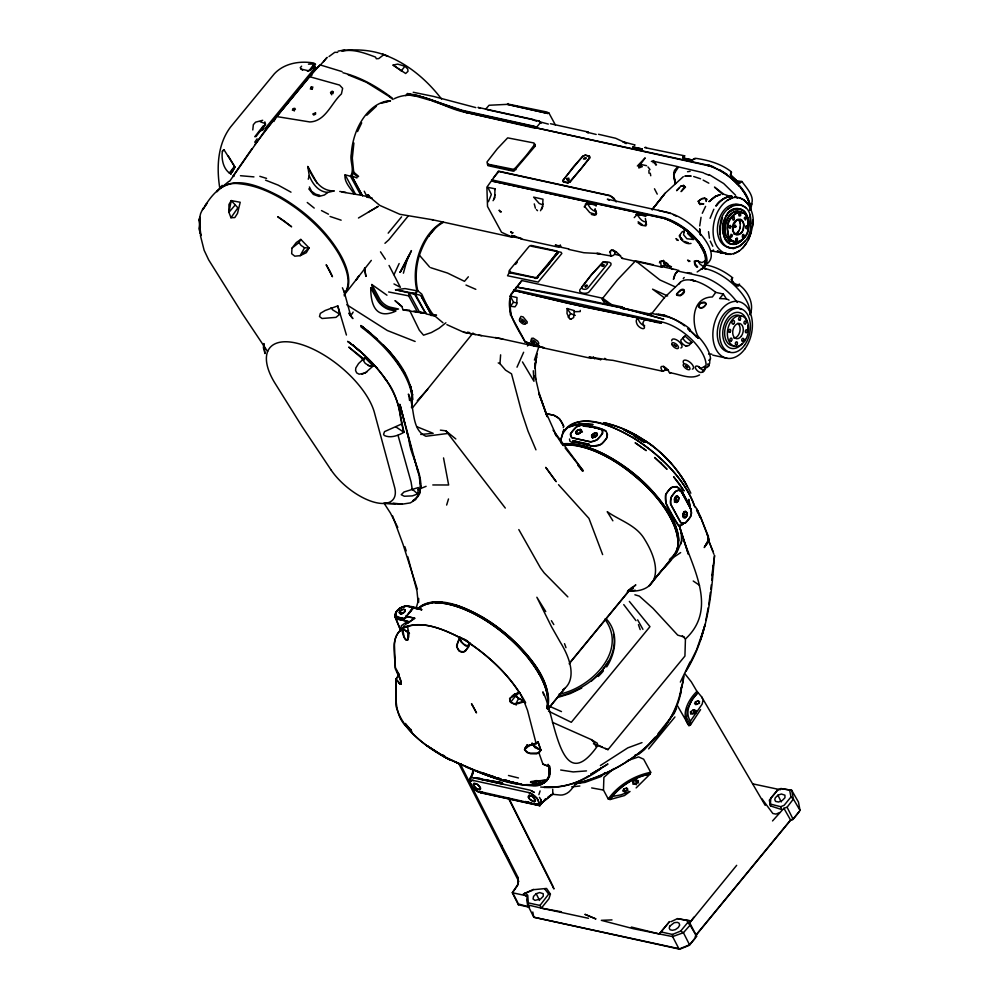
<?xml version="1.0" encoding="UTF-8"?>
<svg xmlns="http://www.w3.org/2000/svg" width="999" height="999" viewBox="0 0 999 999"><rect width="100%" height="100%" fill="white"/><g stroke="black" fill="none" stroke-linecap="round" stroke-linejoin="round"><path stroke-width="1.5" d="M708.079 538.049L708.079 541.221C699.113 555.207 708.416 542.082 708.915 539.01L700.474 516.733L695.616 506.955M765.222 805.356L701.598 696.803L698.026 692.569C691.008 699.625 684.028 711.55 690.409 721.141L690.384 725.062L688.973 725.649C680.169 714.572 688.286 699.787 696.927 691.37L691.32 681.867L685.114 674.05M494.742 196.041L495.005 188.799L487.849 187.337L491.358 194.468L488.374 201.711M706.193 199.525L706.181 201.448L706.73 199.251L704.657 198.302L701.922 198.714L698.239 201.261L699.849 204.445L703.771 203.883L699.525 203.421L698.239 201.261L702.06 198.551L704.857 198.326L706.73 199.251L704.657 198.302M199.763 224.001L199.825 217.357L199.051 220.542L200.974 235.614L198.951 228.634L199.763 224.001L200.275 233.828M418.643 602.36L418.681 598.413M549.45 771.378L549.388 776.598L546.266 781.455M420.517 484.365L419.543 477.597M704.894 265.647C709.877 243.556 682.542 225.687 664.934 218.581L491.995 181.069L664.822 218.394C681.593 224.113 715.784 247.702 702.934 268.119L705.868 268.806A36.301 16.533 39.4 0 1 735.788 286.688A36.301 16.533 39.4 0 1 749.75 312.4M574.275 311.7L574.288 310.602L567.17 308.541L567.007 313.486L569.467 318.544L571.041 319.081L573.663 317.595L574.275 311.7L580.219 311.551L580.282 310.402M400.949 629.894L400.936 630.956L394.98 616.321M516.408 704.969L510.539 702.359L515.384 696.203L515.447 693.818M679.332 525.874L688.286 553.995L679.332 525.874C688.336 561.987 720.679 606.343 685.439 638.985L684.927 656.068L607.979 749.637L593.456 743.768M747.864 225.162L747.739 220.255M589.56 158.304L589.173 156.044L585.302 155.17L582.767 156.119L563.061 180.095L563.548 182.043L567.807 182.942L570.404 181.681L589.56 158.304L589.722 156.393L585.302 155.17L582.954 156.231L573.651 166.471L563.361 180.145L563.548 182.043L563.361 180.145M616.183 201.948L613.91 198.202L610.052 195.567L498.414 171.129L486.888 187.163L487.524 206.506L501.51 232.255L512.524 237.275L515.334 236.413M627.297 760.689L638.586 756.93L643.643 759.19L650.699 772.289L650.162 773.975C634.228 777.197 619.455 786.151 610.064 799.525L611.95 796.553L620.841 794.867L630.019 791.483L624.475 795.554L610.064 799.525L608.241 798.988L603.471 790.059L603.896 777.347L613.91 768.518M576.648 430.669L577.385 434.115L580.357 431.98L580.456 429.42L576.648 430.669L575.661 433.191L577.322 434.016L579.645 433.404L581.543 431.368L580.456 429.42L581.755 431.193M686.987 515.646L687.1 513.236L685.876 511.488L684.265 511.525L684.577 514.235L683.141 516.733L685.601 517.507L686.987 515.646L684.577 514.235M413.099 500.811C432.08 485.939 410.002 458.204 409.128 440.322M731.493 279.683A4.67 2.123 39.4 0 0 734.602 283.416A4.67 2.123 39.4 0 0 738.511 284.49C746.965 289.71 755.194 303.921 749.887 314.735M694.904 262.849L694.967 261.513L697.677 260.901M291.97 248.164L291.671 253.721L294.78 256.181L300.15 255.669L306.306 252.685L309.103 247.964L300.824 239.41L296.291 242.545L291.97 248.164L299.001 242.557L300.824 239.41M752.734 219.78C753.084 234.428 744.779 254.633 727.697 254.358C709.402 248.976 710.564 223.252 718.768 209.778A29.296 19.406 -77.4 0 1 727.147 200.499C743.643 188.674 757.08 212.837 752.272 227.372M741.433 212.075C729.32 207.38 722.851 224.55 725.711 234.216M770.416 804.095L770.778 798.226L777.846 789.772L769.33 800.174L770.454 805.918L781.643 809.527L780.681 806.705L770.416 804.095L770.454 805.918M418.181 489.772L418.331 487.549L403.996 491.995L401.236 494.73L404.308 496.241L412.362 495.891L417.719 493.968L418.181 489.772L419.305 488.786M552.709 789.31L552.822 794.317L560.127 795.054A8.616 4.958 -29.5 0 0 570.616 790.259L577.21 782.242M420.229 490.197C420.229 494.767 416.845 498.701 412.899 500.624M549.038 775.336L548.826 766.92M535.951 449.837L528.046 431.193L521.628 412.038L511.525 373.838L505.556 370.142L499.975 363.686L500.624 354.845M534.428 144.818L533.953 142.969L507.667 137.862L497.34 148.751L487 162L487.5 164.098L513.236 169.281L515.034 168.394L526.61 155.045L534.428 144.818L535.202 146.116L514.31 170.642L512.849 171.079L487.962 165.659L487.687 163.474M529.52 907.242L518.381 904.769L518.444 903.97L529.27 907.005M362.15 326.461C385.964 346.004 416.97 373.551 411.476 407.592M680.269 236.201L680.369 235.115M750.711 223.714C751.785 251.124 715.996 259.378 720.267 226.111C719.817 202.572 752.871 194.768 750.711 223.714L749.75 214.935M699.725 225.924L701.036 217.307M597.24 433.454L597.052 435.464L594.83 437.25L592.245 437.337L591.645 435.302L594.617 433.054L597.24 433.454L597.302 435.152L593.668 436.251L591.645 435.302L592.582 438.249L594.617 433.054L597.302 435.152M263.836 343.556L263.411 347.802L265.01 353.584L264.048 344.081M711.812 580.232L712.424 574.213M712.737 571.203L713.348 565.172L712.687 569.655M740.072 228.521L740.247 222.452L737.924 219.243M230.919 174.001L234.503 167.07L234.078 165.672L223.976 149.738L222.402 151.199C221.179 159.216 223.389 169.768 230.919 174.001L231.93 170.767L234.89 166.983L228.159 155.757M252.784 129.957L253.346 124.663L255.594 122.165L262.687 120.292M535.914 128.034L540.097 123.039M733.865 241.87L736.013 241.558C721.39 243.007 722.289 219.98 731.855 213.386M750.099 209.615L749.625 202.585M714.66 555.756L711.812 575.636M708.803 604.57L710.376 592.37M710.764 589.323L711.35 584.752M425.949 312.749L417.594 312.3L408.653 295.841L409.041 292.869L395.504 289.772L405.045 288.586L416.933 290.796A49.763 33.092 -77.7 0 1 442.757 222.015M419.967 312.4L425.487 313.149L414.622 294.33L416.933 290.796M511.288 293.931C504.545 310.951 517.22 327.472 524.975 341.758L535.202 346.228L544.293 347.789L535.814 345.242M637.362 166.009L645.167 157.892L638.711 166.746L641.583 165.734M525.661 702.821C511.675 676.785 489.298 656.48 465.134 639.959C446.303 631.231 423.214 618.219 402.597 628.558L404.258 637.674L406.343 640.097L407.967 639.685L408.479 630.456M681.48 686.663C673.488 737.612 622.827 771.328 576.161 783.628M673.638 174.813L674.238 170.991L677.584 166.583L653.858 161.363L653.221 162.787L653.596 160.552L651.373 161.476M353.896 142.994L352.31 158.154L353.708 172.165L351.66 175.861L362.4 195.692L351.66 175.861L356.943 177.984M749.787 210.227C750.961 200.824 745.341 192.22 739.347 185.489M596.028 206.169L596.228 204.97L586.85 202.947L585.239 204.258M650.012 314.485L650.187 313.486L651.323 313.336L666.158 316.583A36.738 16.733 39.4 0 1 688.498 327.772A3.109 1.411 39.4 0 1 690.247 330.931M678.271 500.924L678.808 497.939L677.422 496.091L675.761 496.515L674.5 498.776L674.725 501.298L676.41 502.559L678.271 500.924L676.523 500.074L676.098 496.403L678.808 497.939M687.549 233.379L693.606 239.535L686.9 238.736L683.591 234.79L684.365 230.994L682.23 231.768L679.245 235.776C680.918 240.472 685.776 244.705 691.008 243.444M705.918 619.904L708.229 607.629M537.212 353.671L535.102 364.585L535.077 368.156L536.488 356.968L535.102 364.585L535.714 379.395M680.169 695.479L683.241 679.857M546.828 708.229C549.974 696.39 544.792 684.315 539.223 674.063M704.595 367.257C705.544 364.485 700.786 370.554 699.288 366.933A4.67 2.123 39.4 0 0 695.292 367.132A4.67 2.123 39.4 0 0 698.988 371.915C702.309 374.375 705.531 369.131 704.844 366.109M750.374 312.45L750.611 311.301M681.768 687.112L684.103 676.086M494.842 189.548L495.005 188.799M311.95 75.162L309.228 76.586L339.573 85.077L342.645 88.349L341.421 93.931C331.318 103.059 325.562 121.366 309.815 121.953L276.386 116.521L273.876 121.528M199.051 220.542L200.612 213.536L203.072 208.229M702.984 700.486L702.172 704.108L690.409 721.141M724.812 228.846L725.174 227.285M750.724 209.703L751.847 203.833L751.098 204.945C755.444 196.728 746.365 187.849 741.945 181.518L736.026 180.694M344.255 295.866L344.817 293.494L342.407 287.762M263.424 125.662L254.82 136.726L256.069 136.488L260.14 131.131L262.887 129.783L263.649 126.623L265.497 124.163L264.822 121.853M531.281 339.722L531.618 338.349L533.254 338.162L537.674 341.121L538.761 343.132L538.424 344.493L536.013 344.106M659.477 262.912L659.852 261.413L662.062 260.901L668.156 264.423M519.792 318.556L520.979 316.421L523.114 316.895L527.272 321.978L526.948 323.339L525.312 323.539M361.501 195.03L360.801 195.192L350.512 176.236C354.907 169.63 349.513 161.214 351.323 153.696C351.848 145.717 353.721 137.862 356.668 130.432C362.375 116.783 373.127 102.835 388.711 100.774M540.534 210.714L542.657 206.044L542.969 199.226L533.628 197.128L539.223 203.459L542.207 204.645L543.231 204.196M610.751 250.799L610.439 252.01C609.153 259.39 618.481 254.208 613.336 250.212M722.514 217.682L720.267 226.111L720.279 234.34M403.396 273.189L406.605 261.401L411.438 250.612L400.124 272.34L406.605 261.401M683.99 156.094L683.154 158.117L682.904 156.718L683.453 158.029L692.245 159.99L696.253 158.404C708.766 160.302 721.278 163.836 731.343 171.816L731.518 172.715M566.908 178.883L567.307 180.045L568.456 179.67L568.881 178.234L566.908 178.883L568.081 180.694M534.428 360.09L539.21 345.691M674.987 170.342L674.025 175.749L675.636 183.591M308.266 179.208L309.253 175.649L307.792 166.521C312.887 177.997 319.668 191.396 334.303 190.909L327.872 192.407L324.4 195.005L318.981 196.441L313.361 194.405L308.791 188.861M416.271 607.854L418.194 600.998M595.916 213.786L595.054 208.816L596.603 213.524M730.381 174.813L739.647 183.504L730.381 174.813L731.343 171.816M703.796 628.97L696.478 650.099L686.588 669.854M710.089 218.319L713.823 209.266M541.895 209.091L542.769 206.181M560.539 440.434L563.673 430.057M446.653 505.044L448.501 498.963M561.788 443.556L560.839 439.96L564.023 429.558M609.59 252.035L611.226 250.075L613.836 250.512L618.344 253.734L622.14 258.379L661.338 267.008L664.797 265.185L671.478 266.683M534.165 889.634L546.54 888.436L550.412 894.093L548.926 898.775L541.321 908.128L527.609 904.857L526.698 899.849L527.197 897.077L523.476 893.93L533.641 889.335M493.843 198.888L495.154 194.78M538.886 794.642L540.097 790.921M419.33 494.33L420.716 485.739L420.604 488.536L426.111 486.326M725.361 219.168L723.338 227.535L724.362 236.613A18.044 12 -77.7 0 0 728.746 242.794C733.84 246.403 740.434 242.769 743.418 238.124M681.942 540.621L676.935 552.235M646.178 223.676L644.929 225.225M645.354 218.406L646.49 224.6L645.766 225.924L641.258 225.212L638.186 223.089M733.853 234.053C737.687 234.266 739.635 230.132 740.309 226.96M525.362 892.769L527.772 895.329L528.309 902.896L527.609 904.857L533.803 917.232L679.07 949.05L689.547 944.792L696.615 936.238L689.722 922.839L689.422 920.653L677.497 918.63L671.003 921.69M523.638 352.26L516.995 367.195M748.463 239.585L751.335 231.818M407.967 639.685L408.703 634.452M547.002 708.628C553.159 679.782 528.221 655.032 509.228 636.613M696.228 935.002L790.371 820.529L792.806 819.517L800.049 810.439L798.438 802.022L791.707 790.309L780.868 788.573L777.447 789.972M459.59 637.587L457.33 643.606L457.255 647.889L459.902 651.398L463.786 651.785C473.264 644.505 470.154 640.721 459.59 637.587A82.118 37.388 39.4 0 0 407.654 626.223L408.616 637.237L407.417 639.897L406.306 639.884C401.91 636.138 399.825 625.511 407.654 626.223M459.94 637.312L456.568 645.978L458.741 650.774L462.075 652.26L465.447 651.198L469.992 643.344L459.94 637.312L460.614 641.458L465.646 645.916L468.069 645.816L469.992 643.344M350.512 176.236L345.117 174.837C343.781 181.905 350.974 188.674 354.208 194.068L360.801 195.192M415.297 294.081L419.38 294.98A1.861 0.849 39.4 0 1 421.466 296.591L430.794 313.786A1.861 0.849 39.4 0 1 430.144 314.81L426.061 313.911L415.297 294.081L417.819 290.884A49.763 33.092 -77.7 0 1 419.418 255.207C422.777 245.679 427.21 236.239 434.503 229.058A49.763 33.092 -77.7 0 1 443.431 222.34M702.285 213.274L705.594 206.381M547.852 778.346L545.766 781.106L539.46 784.265L544.243 782.642L547.027 780.244L548.538 776.573M674.4 173.214L678.596 166.933L703.246 172.69M529.845 745.054L524.537 749.675L527.21 744.854L524.537 749.675L526.835 752.434L530.594 753.758L536.825 753.858L540.821 750.087L538.049 741.945L532.804 744.467L528.409 745.316M726.51 221.191L728.271 217.545M357.517 131.568L361.7 122.865M404.545 618.706L413.811 607.604L405.706 605.981L399.712 608.091L395.479 613.149L396.928 616.932L404.545 618.706L412.712 607.717L413.798 607.604L407.679 606.268A8.092 4.783 -28.5 0 0 397.215 610.539A8.092 4.783 -28.5 0 0 398.539 617.394L404.545 618.706L406.543 617.32M697.165 271.978L704.058 267.145L705.207 260.826L701.96 262.637L696.678 260.639L694.28 261.139L694.817 264.922L696.815 267.257M502.172 845.529L501.585 846.827L509.065 860.501M492.445 181.356L492.744 180.719M676.573 708.303L674.088 713.611L657.879 733.915M606.693 666.882C615.859 652.784 618.843 632.642 606.668 619.355M680.344 682.092L690.109 661.962M746.016 226.261L745.691 228.022L746.703 228.771L747.702 227.385L747.177 225.799A1.598 1.061 -77.7 0 0 746.016 226.261M750.087 314.485L750.986 311.738L749.575 310.402M399.962 631.256L404.27 625.711M516.958 302.972L513.561 302.235L510.202 296.054L521.815 280.544L602.722 298.251L612.712 305.544M685.826 671.54C707.492 636.8 711.75 595.242 714.435 555.319M634.228 217.62L637.137 214.498L646.178 215.921L635.864 214.323L637.137 214.498C639.273 217.607 641.895 222.165 646.291 221.928M394.018 274.675L399.15 263.536M469.705 779.183L473.051 772.602L471.865 776.211L473.002 769.592L473.026 772.477L472.664 770.129M705.194 264.847C715.346 266.508 724.625 271.428 732.617 277.772C727.934 280.12 739.135 290.372 739.497 284.053M400.149 610.776L399.238 612.562L400.437 613.773L402.222 613.598L405.057 611.301L404.957 609.777L403.209 609.29L400.149 610.776L401.573 613.536M400.124 272.34L409.028 255.182M518.506 698.726L516.046 703.446L523.851 701.173L515.384 696.203M234.902 167.407L231.094 172.315L232.705 171.141L234.89 166.983M202.909 209.59C210.339 196.254 222.128 181.044 239.373 183.754C260.364 185.777 279.42 196.328 296.303 208.379C313.299 221.091 328.696 236.438 339.373 254.907C345.504 266.371 352.51 282.043 344.418 294.143M695.504 701.785L694.567 703.546L695.866 704.657L698.563 703.558L699.562 701.61L697.964 700.811L695.504 701.785L697.115 704.295M469.905 778.908L473.264 772.789M584.215 206.943L587.212 203.571L596.228 204.97M304.583 247.777L300.15 255.669L309.103 247.964L304.583 247.777L301.024 245.379L299.001 242.557M353.147 312.05L352.01 314.061L349.238 313.936M534.178 127.373L534.565 126.698L535.826 127.51L535.352 128.247L465.472 112.313L431.543 100.712M410.102 612.2L412.712 607.717L421.803 609.702C415.097 607.155 406.431 603.908 399.787 608.553M293.306 108.604L292.37 110.19L294.106 110.377L295.379 109.216L294.767 108.329L293.306 108.604L294.28 110.976M493.069 200.687L494.98 197.465M623.95 788.81L622.714 790.883L624.512 791.92L627.335 790.284L627.597 788.748L626.535 788.074L623.95 788.81L625.998 792.844M557.492 253.721L557.966 252.522L557.13 251.86A2.198 1.299 -28.5 0 1 557.492 253.721L536.825 278.234L510.377 272.927L509.54 272.265L510.027 271.054A2.198 1.299 -28.5 0 0 510.377 272.927M516.883 693.456L519.755 692.732L510.302 697.989L510.077 701.248L513.336 703.608L517.807 703.683L524.2 701.773L519.742 692.769L517.02 693.156M229.695 181.206L264.098 131.868L311.7 73.589L320.367 64.935M265.497 124.163L262.774 128.184M469.967 643.306L468.756 645.229C464.285 647.077 460.389 641.208 459.927 637.312M203.696 208.366L206.843 203.459L204.945 205.757M539.01 753.059L540.859 750.199L538.049 741.932L536.176 743.706L526.323 746.553L524.9 748.176L524.887 750.087L528.821 753.184L539.01 753.059L542.919 764.11L549.038 766.782C552.559 777.934 542.732 787.712 531.655 785.738C508.803 784.203 486.963 775.611 465.971 767.007M461.276 763.748L460.639 764.735L461.288 766.358M547.027 780.244L549.388 776.598L549.862 768.706L548.988 766.508L549.038 774.887M726.385 216.196C730.182 205.981 745.978 205.831 747.277 217.77M652.797 581.655C660.751 568.369 679.407 558.453 677.971 540.934C677.097 530.107 672.19 520.104 666.533 511.001A79.495 36.214 39.4 0 0 647.527 487.512C624.712 465.646 596.053 444.93 563.274 444.58M217.108 191.708L222.165 185.352M742.182 239.785L744.255 236.738M568.169 317.195L570.591 313.624L567.17 308.541M716.008 205.881C719.555 200.649 725.374 196.229 731.942 196.303C725.286 196.603 719.829 200.712 716.008 205.881C719.829 200.861 725.349 196.391 731.942 196.303M450.312 760.164C434.165 751.86 418.856 741.42 407.105 727.409C393.731 714.809 395.954 695.791 395.991 679.195L399.313 674.35L395.991 679.058L396.079 706.243C403.359 732.567 429.208 748.738 452.072 760.564M412.35 407.992L473.014 333.004M608.416 661.538L601.173 671.977L591.408 681.131M548.326 124.088L541.408 122.253L541.458 123.052M700.586 709.615L690.384 725.062L686.625 717.769L687.324 709.327L691.895 699.799L698.026 692.569L696.927 691.37M251.885 148.789L232.705 176.586L234.153 176.136M230.956 217.72L237.899 207.829L231.268 200.587L228.958 204.483L228.921 212.3L230.956 217.72L234.827 217.57L237.5 213.399L240.21 202.273L231.268 200.587L228.921 212.3L234.952 205.307M254.733 142.208L257.093 138.861M683.628 185.402L684.377 186.988L681.093 191.621L685.426 187.138L683.628 185.402L680.794 186.201L676.61 190.672L679.42 187.974M518.381 904.769L512.35 892.744L517.669 885.314L518.206 877.846L460.639 764.735L459.265 764.56L518.831 881.568M260.14 131.131L263.649 126.623M371.316 260.389L344.468 294.63L348.102 287.063A82.118 37.388 39.4 0 0 341.695 257.03C327.722 231.431 305.207 211.214 280.195 196.653C261.913 187.263 233.928 173.551 216.683 191.471M358.404 276.711L355.819 280.269L359.265 275.724M693.855 917.182L689.722 922.839L736.675 865.334M729.058 300.125A28.934 19.243 -77.7 0 0 726.41 298.963L723.351 294.043L715.734 292.382L712.374 296.965C691.433 297.352 691.121 323.376 698.488 337.4M254.857 144.643L272.465 121.691L317.307 67.607M631.343 927.047L659.24 933.94L669.542 921.615L659.24 933.94L633.453 928.733L601.336 920.341L612 919.904M364.947 357.63L363.686 361.076L365.272 363.386L369.493 365.959L373.127 366.034L364.947 357.63L358.579 363.524L355.819 367.932L355.582 370.529L356.718 372.927L359.141 374.188L365.159 373.039L373.127 366.034M678.021 271.104L678.658 270.254L675.624 273.301L673.426 279.358L674.75 274.5L678.021 271.104L699.775 275.874A36.588 16.658 39.4 0 1 737.287 302.46M419.418 255.207L429.67 267.095M588.461 918.293L541.321 908.128L539.984 905.444L548.701 894.068L550.412 894.093M737.487 232.592L739.023 230.607M772.527 820.941L783.915 808.278L787.1 807.217L793.393 799.05L791.707 790.309L780.868 788.573M700.686 269.443C712.886 264.735 704.57 248.589 698.651 241.908C689.522 230.594 677.26 221.353 663.124 217.407L491.558 179.82M308.654 71.204L314.285 63.961L315.459 64.236L310.339 70.442M514.597 289.722L512.712 292.133L514.597 289.722L514.048 290.434L568.106 303.296L661.55 322.727C656.118 324.588 631.056 311.114 637.2 324.513A4.67 2.123 39.4 0 0 642.394 328.571A4.67 2.123 39.4 0 0 644.005 326.011L642.844 323.002L644.43 319.805L661.55 322.727L585.501 307.192L514.048 290.434L514.622 289.772L662.125 322.065A36.326 16.546 39.4 0 1 697.377 345.816A36.326 16.546 39.4 0 1 702.409 372.352M396.041 612.225L397.377 610.514A9.453 5.594 -28.5 0 1 402.535 607.13M229.27 173.064L234.066 166.945M493.518 177.797L498.863 171.478L610.164 195.841L614.485 199.3M527.472 345.979L528.796 344.305M429.183 235.464L428.521 236.288L434.503 229.058M511.388 293.818L521.815 280.544M665.034 193.319L652.197 209.59L665.034 193.319L683.291 176.661M401.261 70.904L404.957 66.234L407.742 69.043L408.004 71.329L405.656 73.501L393.107 65.11L397.702 64.098L404.957 66.234M652.097 209.69L663.998 194.643M674.949 716.945L648.638 748.863M651.41 314.061L663.773 298.451M742.344 248.364L746.403 243.219M564.123 431.431C582.017 409.378 615.047 427.659 634.452 438.536C659.989 455.344 684.278 477.634 694.892 507.017L692.744 501.211A82.118 37.388 39.4 0 0 597.777 422.764L596.678 422.527A82.118 37.388 39.4 0 0 563.648 432.392M736.001 226.648L734.552 227.422L735.351 225.137L736.001 226.648L734.602 226.261M264.71 128.933L315.409 67.208L313.236 66.296L310.115 69.967L307.33 71.066M547.702 709.39L564.697 688.423M509.727 271.716L507.529 275.749L538.186 282.093L561.825 253.496L561.113 252.285L531.206 246.216M623.688 309.34L621.191 307.729L663.848 319.305C615.584 304.745 565.996 295.379 516.333 287.025L621.191 307.729L621.878 306.893L625.636 309.315M569.155 663.823L631.98 587.362L630.282 589.422L635.826 584.89L628.433 590.796M608.241 798.988C618.369 785.102 633.928 775.674 650.699 772.289M275.087 118.282L309.59 76.349M388.174 233.154L401.573 216.858M515.484 264.423L517.307 262.2M513.561 302.235L510.289 306.206L510.614 315.322L509.777 299.413L510.289 306.206L514.972 306.843L516.67 304.458L517.007 297.552L510.202 296.054M570.367 662.012L630.819 588.498M675.361 553.883L649.138 585.751L671.565 558.453A82.118 37.388 39.4 0 0 652.522 492.832A82.118 37.388 39.4 0 0 568.568 444.555L563.511 444.617M707.679 537.312L709.003 541.433L704.77 546.565L708.641 539.635L708.104 535.864L700.574 517.045M542.919 764.11L548.026 765.996L548.126 764.335L548.563 765.434M548.551 765.346L549.562 766.133L549.038 766.782L548.026 765.996M536.313 804.719L539.048 803.084L537.112 798.363L530.082 792.881L471.665 780.107L469.905 782.667L472.065 787.324L478.384 792.032L539.86 805.619L545.541 798.701M597.664 745.716C559.715 799.687 555.282 714.347 542.832 691.857A82.118 37.388 39.4 0 1 543.731 694.979M789.722 790.509L790.971 796.965L784.115 805.306L780.681 806.705M660.751 931.88L672.414 934.452L680.669 931.08L687.687 922.577L687.1 920.504L677.497 918.63M696.328 934.602L790.546 819.979L792.994 819.018L787.1 807.217M792.806 819.517L798.963 812.037M547.964 709.078L563.761 689.934M723.351 294.043L719.617 298.551L725.961 298.863M323.526 61.676L327.073 57.405L320.417 64.997A35.052 1.811 -52.1 0 0 317.407 67.482M685.077 336.076L681.405 339.535A4.67 2.123 39.4 0 0 681.518 342.457A4.67 2.123 39.4 0 0 685.514 345.766L688.736 345.592L691.945 342.37L685.077 336.076L683.691 336.75M427.709 389.31L417.295 400.661M621.878 306.893L604.495 303.084L602.135 298.951L617.245 280.07L635.564 260.826L659.952 279.982L675.049 286.788M468.344 276.798L464.485 281.331L447.49 273.039L430.769 267.72M655.019 737.262L644.517 749.562L638.861 754.158L634.627 755.356M668.506 370.217C665.621 367.495 662.499 374.463 661.363 369.018A4.67 2.123 39.4 0 1 662.974 366.458A4.67 2.123 39.4 0 1 668.169 370.504L669.517 372.752C679.208 373.788 690.072 380.207 699.537 374.937M507.679 104.008L546.74 111.975L548.926 113.024L555.419 125M650.187 313.486L649.45 314.323L650.586 314.173L621.191 307.729M687.687 922.577L690.097 925.174L683.416 932.704L672.602 936.6L659.24 933.94M301.611 66.184L300.224 67.745L302.585 70.305M485.514 109.328L489.073 105.257L507.317 104.358L547.814 113.461L548.926 113.024M535.252 781.006L530.881 781.618L530.581 782.392L533.516 783.328L536.126 780.481M408.054 216.171L388.798 239.835L384.952 243.306M366.845 115.197L376.373 106.231M508.104 103.521L507.317 104.358L547.814 113.461M700.112 303.821L698.638 306.031L700.486 308.229L703.246 307.505L706.031 304.445L705.431 302.872L701.46 303.022M636.138 787.924L650.162 773.975C635.064 776.273 621.665 784.964 611.95 796.553M475.799 107.592L433.441 96.391L413.224 92.27M315.459 64.236L313.236 66.296M745.004 241.046L739.884 246.216L733.416 248.676L727.584 247.228M417.932 608.878C437.25 593.181 464.323 607.429 483.154 617.557M536.213 893.718L533.528 896.403L533.066 899L534.94 900.361L540.509 899.075L543.256 896.265L543.219 893.718L539.647 892.544L536.213 893.718L539.56 900.474M777.921 795.192L775.249 797.876L774.787 799.774L775.599 801.41L778.571 802.01L782.217 800.549L784.964 797.739L784.927 795.179L781.355 794.018L777.921 795.192L781.268 801.947M604.982 772.602L600.986 776.573L584.977 782.417L575.761 783.528M405.681 95.617L408.004 93.706L416.77 95.18L461.775 110.202L534.552 126.324L536.126 127.497M741.608 240.372C715.996 260.015 717.557 198.813 742.382 209.852C751.635 217.832 750.649 235.102 739.997 241.446C733.229 245.18 727.235 237.387 727.497 231.056C723.726 211.051 752.734 203.297 748.451 227.947C748.251 241.808 728.333 248.976 727.921 230.856C725.087 220.329 740.396 203.671 747.427 217.557M665.047 296.978L680.356 282.28M311.126 87.125L310.364 89.048L312.387 88.586L312.837 87L311.126 87.125L312.15 89.348M709.14 201.498L715.296 196.466L720.017 194.693L715.296 196.466L709.14 201.498L715.296 196.466L720.017 194.693M223.976 149.738L222.402 151.199M741.27 240.647C727.359 253.933 717.245 228.696 725.386 218.032C729.382 206.656 746.84 205.519 747.552 219.368M541.221 802.672L537.762 804.694L480.244 791.67L480.781 792.794L539.785 805.706L539.11 804.595A10.265 4.67 39.4 0 0 539.46 797.364M602.684 262.387L590.859 275.574L579.795 289.897C578.171 293.406 587.05 294.43 589.06 291.92L610.951 264.91C612.612 261.626 605.007 261.451 602.784 262.312M537.262 804.145L539.148 804.32L541.283 802.447M552.947 793.843L539.922 804.457L534.577 803.596M228.883 181.356L221.441 187.55M674.325 501.96L676.523 500.074M337.787 305.894L339.772 314.21L335.976 317.37L322.065 318.494L319.505 316.533L320.342 313.374L325.125 310.514L337.787 305.894L346.428 335.027M669.542 559.989L673.251 556.93M683.254 523.663L681.106 525.424L678.596 525.499C673.376 515.971 663.386 506.131 665.709 494.28L670.916 487.687L676.535 486.525L681.38 490.197L689.847 505.731L688.723 499.363L690.571 509.04M541.158 803.383L553.196 793.73M596.191 134.465L587.137 132.23L588.086 132.954M445.891 322.802L438.986 328.296L431.343 332.567L423.539 335.177L419.343 330.244L410.239 311.613M680.669 290.684C670.529 296.353 682.916 297.739 684.465 291.508L683.578 289.96L681.655 290.185M551.123 795.167L553.321 793.431M707.492 263.449C716.246 255.944 707.841 243.257 702.447 236.276C693.406 225.412 681.543 216.396 667.844 212.437L607.355 199.201L609.153 200.112M512.125 696.078L514.985 693.855L509.602 698.626L510.539 702.359M727.722 209.34L732.429 205.694M533.516 783.328L540.709 783.828L545.367 780.219L530.556 782.092L540.834 783.666L545.317 780.231L537.437 780.906M669.467 559.59C693.643 538.586 664.31 504.77 649.088 487.562A79.495 36.201 39.4 0 0 627.946 469.068C608.903 455.419 586.7 442.607 562.537 443.856M690.496 711.862L693.406 709.702L696.153 710.589L694.542 713.448L690.721 714.11L690.496 711.862L692.856 713.686M632.792 782.017L635.701 779.857L638.448 780.743L636.838 783.603L633.016 784.265L632.792 782.017L636.338 784.752L635.701 779.857L638.561 782.904M329.021 56.543L334.802 52.298L337.687 52.36M417.445 609.253C430.694 597.914 449.8 603.671 464.298 609.265M330.569 92.482L332.068 91.371L333.379 91.746L331.718 93.594L330.569 92.482L331.718 94.793M408.004 623.026L414.66 618.206L405.931 616.283M409.49 633.516L402.597 628.558C390.022 637.512 395.067 655.057 395.317 667.931L395.991 668.518M713.511 250.012L711.613 251.286L713.623 250.861L711.55 251.011L726.098 253.496M405.444 624.487L414.76 618.269L405.606 616.258M600.387 765.521L627.797 747.864L641.995 742.619M672.414 558.091L680.656 552.597M547.839 797.177L551.298 794.904M701.86 269.056L704.607 267.257M739.185 182.904L741.945 181.518M415.859 499.4L410.327 502.897L402.56 504.12L393.269 503.234M525.699 746.927L527.509 745.853M358.466 218.007L378.184 206.381L368.306 212.188M627.372 591.495L633.216 588.086L629.295 589.772M683.154 158.117L692.082 160.002L695.179 158.217M586.201 777.272L588.848 775.773M591.483 774.262L607.941 764.01L590.896 774.125M603.384 262L591.52 274.525L581.942 286.863C580.332 289.623 586.575 290.11 587.787 288.149L607.492 263.873L607.28 262.949L603.521 262.125M664.797 265.185L661.338 267.008L660.589 261.788L662.699 261.189L666.683 262.974L671.94 269.293L672.802 269.218M733.666 253.871L739.51 250.849M401.76 423.951L384.54 431.618L383.554 434.34L384.328 435.502C390.646 438.486 398.251 435.527 403.933 432.305C399.975 414.722 398.389 396.066 386.925 381.168C376.136 365.871 362.887 352.26 347.64 341.383M590.684 774.375L601.361 768.206C585.077 780.831 564.797 788.748 543.993 787.387L551.51 786.787M731.992 278.022L732.617 277.909M691.945 342.37L689.173 343.356A4.67 2.123 39.4 0 1 684.889 340.996A4.67 2.123 39.4 0 1 683.154 337.387M584.877 778.021C571.615 785.826 555.869 788.011 540.709 787.062M727.135 200.462L732.255 197.952M581.73 688.061L570.292 693.581L557.742 697.464M361.9 374.2L366.833 372.003M513.386 695.516L519.755 692.732M596.153 214.648L594.58 215.309L591.321 214.41M779.782 812.524L776.011 814.098L772.839 813.498L761.862 798.713M523.476 893.93L532.829 890.171M381.318 103.297L390.534 100.824L384.253 102.123M644.655 147.565L684.952 155.906M638.798 167.969L640.459 167.357M684.178 231.993L684.365 230.994M539.385 784.427C548.189 783.316 551.336 773.838 549.562 766.133M685.876 511.488L683.878 512.2L682.767 514.722L683.591 517.582L685.601 517.507M735.651 211.376L733.104 212.5L737.225 211.151L741.483 212.362M638.873 165.609L641.745 164.648L646.553 165.684M394.056 98.789C418.381 86.876 442.132 108.416 465.946 112.35M311.438 68.506L315.409 67.208M494.905 777.871L482.317 773.588L454.745 761.5M641.283 166.995L642.32 166.671M702.359 203.659L699.849 204.445L699.525 203.421M670.679 372.602L669.517 372.752M382.592 53.958L387.974 56.356C373.863 50.062 357.48 48.914 342.332 50.612L341.945 51.199C353.271 48.564 364.935 53.197 375.474 57.055L376.361 58.754L378.758 58.579L383.803 54.683C406.993 62.999 426.71 79.608 441.558 99.051M563.586 181.656L567.045 182.43L570.404 181.681M583.191 425.986C590.721 425.174 599.175 427.46 605.981 430.856L607.479 434.69L606.818 437.999L601.947 443.781C592.17 450.499 581.98 441.233 571.653 442.282L569.842 441.096L569.517 438.986M711.788 354.146L708.578 354.071M628.146 590.559L631.106 589.885L628.408 590.309M433.229 315.896L436.538 315.147L430.981 315.497M541.645 784.34C512.35 788.985 483.641 773.651 457.167 762.949M559.015 694.205C590.409 688.323 628.596 650.936 604.807 619.13M536.713 127.323L535.526 127.697L707.167 165.01C725.661 171.054 743.044 184.852 749.55 203.634M529.133 784.977L533.966 784.789M622.14 258.379L622.814 258.254M338.162 51.099L344.73 49.95M687.537 171.728L690.122 171.304M587.137 132.23L588.286 132.043L550.474 123.726M505.294 508.066L447.902 433.454L425.936 436.263C410.514 429.52 415.334 406.705 408.391 394.081A82.13 35.952 40.5 0 1 409.528 400.449M405.132 626.885L408.241 626.46M461.875 652.047L463.786 651.785M684.128 185.789L680.794 186.201M532.392 785.102L536.138 784.652M571.653 786.862L579.845 786.013M586.488 770.903L573.201 771.927L560.689 770.017M583.329 426.111L592.744 427.085M628.296 590.821L635.302 590.284M409.59 310.19L403.084 309.852L401.86 306.518L395.192 300.786L401.86 306.518M514.31 170.642L487.5 164.623M595.079 214.223L589.785 212.612L584.552 206.331M432.792 484.952L448.651 484.99L443.531 457.917M723.651 253.396L717.382 251.074L720.404 252.685L726.548 253.284M562.587 444.78L568.568 444.555M308.466 64.148L314.285 63.961M636.563 435.439L633.666 435.514L644.018 442.157L645.978 441.82C634.04 432.567 619.455 426.323 604.707 422.852M240.472 175.712L253.946 176.885M432.043 313.224L421.466 296.591L430.794 313.786L421.765 294.081L417.819 290.884M406.568 94.655L410.601 94.63M525.849 784.627L533.928 785.014M634.377 144.992L635.064 144.992L622.839 141.696L626.148 143.631M600.212 359.465L600.936 359.665C571.053 353.546 605.719 359.99 612.774 360.314L663.086 371.341M407.205 94.843L415.759 96.091L430.219 100.287M407.629 94.181C428.384 96.116 446.928 107.28 467.082 111.938L534.565 126.698M420.741 434.453L433.166 433.329L417.332 426.898M440.397 430.157L445.791 430.819L455.819 438.948M534.465 343.619L534.278 342.207L532.904 342.17L534.465 343.619L532.38 341.733M735.414 204.533L741.196 204.733L745.903 207.842M395.392 503.746L384.827 503.384L402.11 503.983M628.334 590.946L632.954 591.096M611.775 250.2L616.57 251.973M580.357 431.98L582.405 432.08M730.456 248.027C707.055 244.131 717.981 197.09 740.858 205.145M687.1 920.504L689.422 920.653M528.059 784.877L534.552 784.702L527.197 784.69M308.404 70.742L300.786 69.043M656.156 314.323A36.214 16.483 39.4 0 1 658.266 314.323L659.115 314.385M339.772 191.446L345.916 192.42M658.229 210.327L670.679 213.474M418.032 608.641A82.118 37.388 39.4 0 1 439.098 601.972L456.643 605.369A82.118 37.388 39.4 0 1 524.313 651.673A82.118 37.388 39.4 0 1 547.327 708.104M688.261 242.757L684.427 241.421M658.266 314.323L665.471 315.672A36.214 16.483 39.4 0 1 679.07 322.078M480.219 778.558L474.05 777.934A10.265 4.67 39.4 0 0 471.79 785.514M528.658 784.939L527.709 784.827M314.048 63.074C300.15 60.627 284.34 63.062 274.338 73.814L230.444 127.173C217.42 144.53 216.496 167.82 219.83 188.486M422.003 312.762L424.987 313.274L419.605 312.337L409.041 292.869L414.835 293.519L395.504 289.772M480.107 778.446L474.05 777.934L503.159 784.302M734.552 241.983L729.233 240.472L726.186 235.527M439.098 601.972L456.643 605.369M725.112 253.684L730.756 254.42M555.481 245.155L557.33 245.392M573.076 441.983L589.173 444.218L572.827 440.646L592.894 446.241L600.624 444.468A17.72 13.199 -15.8 0 0 607.217 436.438L607.092 433.416M362.2 358.566L363.711 358.766L348.751 347.103L362.2 358.566L362.475 359.89M687.487 272.64L691.558 273.202M659.977 314.473L665.471 315.672L660.539 314.548M518.906 783.641L521.678 784.04M684.377 186.988L685.426 187.138M478.583 335.152L502.734 338.911M481.293 779.257L502.385 782.741L481.293 779.257L530.369 790.259L534.34 792.432L531.381 790.783M366.596 197.14L372.152 198.039M341.995 192.083L354.208 194.068M519.293 783.691L520.966 783.978M403.084 309.852L417.594 312.3M419.605 312.337L424.912 313.274M481.618 335.676L463.586 332.192L446.89 324.663M591.67 787.924L603.471 790.059M512.949 782.217L510.364 781.717M541.321 908.128L561.413 911.775M467.495 332.155L469.418 332.517M475.474 334.59L463.586 332.192M388.599 291.958L408.653 295.841M665.172 369.58L668.206 370.167M693.718 176.523L700.524 178.784M414.772 311.413L416.496 311.775M412.799 607.842L421.628 609.702L419.842 608.316M327.872 192.407C318.431 191.983 312.45 183.679 309.253 175.649M546.403 413.698L553.946 415.309L559.44 418.706L563.773 426.261M752.796 783.865L780.356 789.747M510.826 781.78L513.474 782.342M413.886 311.114L416.745 311.725M525.774 895.628L512.35 892.744L518.181 883.953L517.807 877.447M568.868 248.963L560.701 247.19L560.252 244.88M487.037 109.653L538.523 120.929L540.297 122.44M598.501 134.278L615.684 138.274L626.435 143.244M465.472 112.313L711.026 166.296L708.478 164.997L713.686 166.821M637.05 261.151L653.396 264.735M660.826 266.358L677.172 269.93M520.879 238.973L559.303 247.352M568.593 249.388L583.866 252.735L599.812 253.596L596.765 253.459L611.55 256.081L610.651 255.806M512.524 237.275L432.067 219.655L433.266 219.88L399.812 214.285L379.782 205.394L367.395 195.105M712.749 355.132L727.047 358.254M663.648 366.233L665.509 369.667L668.231 370.254M534.265 344.842L524.975 341.758L535.202 346.228L495.342 337.512M542.582 347.739L591.146 358.366M545.654 413.486L553.071 415.109A7.468 3.397 39.4 0 1 559.877 419.48A16.946 7.717 39.4 0 1 562.824 424.238A7.468 3.397 39.4 0 1 563.261 427.622M409.578 621.765L398.289 619.293A9.453 5.594 -28.5 0 1 396.74 611.288M525.387 801.548L528.346 802.197M528.309 902.896L539.984 905.444M533.241 119.493L478.034 107.392L480.232 108.404M525.524 801.61L531.568 802.934M464.885 112.163L469.393 113.162M664.685 265.235L663.548 260.477L664.685 265.235L670.529 266.533M515.571 782.841L518.618 783.503M665.509 369.667L668.331 370.292M614.747 254.308L620.629 255.632M397.315 619.03L407.542 621.353L401.411 625.711L400.412 629.894L395.167 617.257L394.955 614.597M514.797 782.617L517.457 783.228M362.787 195.667L366.858 196.391L364.235 191.221M517.507 783.441L503.221 779.782M558.304 245.579L560.764 246.179M514.348 782.567L517.157 783.253M594.03 427.322L605.469 430.944M508.491 775.486L518.456 777.959M320.417 64.997L342.095 71.616M319.605 195.23L315.622 194.206L311.588 191.333L309.403 186.95M409.041 292.869L414.622 294.33M707.105 165.247L711.026 166.296M685.514 345.766L686.887 346.141M497.027 777.759L498.026 778.034M603.471 422.652C638.761 430.894 670.042 454.62 687.275 486.538M496.828 777.697L501.223 778.933M504.158 779.757L508.553 780.981M511.6 235.389L516.958 236.925M342.944 72.74C361.089 77.385 377.597 86.975 392.42 98.227M348.189 74.838L366.383 82.268L389.535 96.728M410.314 94.131L407.367 93.506L406.73 95.342M706.643 165.06C719.342 168.369 730.394 176.498 739.11 186.101M702.909 267.944L705.868 268.806L702.921 267.932M482.33 773.551L491.233 776.61M367.819 365.322L370.267 366.046M496.341 777.734L500.474 778.958M484.577 779.57L488.823 780.843L486.188 779.957M634.889 594.78L639.335 596.116L652.971 608.316L677.709 635.127L684.39 637.112M487.3 774.799L494.705 777.035M503.583 779.707L509.502 781.493L506.818 780.581M259.84 176.323L266.558 178.384M330.07 216.471L341.146 220.18M539.385 121.341L541.008 122.54M595.978 211.226L593.443 210.627L590.696 208.491L586.85 202.947M507.829 780.968L508.903 781.318M481.243 791.77L482.342 792.12M415.134 341.471L387.35 330.519L346.803 304.77M645.454 147.253L646.428 147.577M481.68 772.552L495.454 777.222M480.931 772.552L494.967 777.322M664.385 218.544C680.119 223.252 693.468 234.478 702.172 248.239M569.467 318.544L571.041 319.081M556.718 245.642L555.419 245.08M265.572 180.17L278.159 185.127L290.996 192.17M737.637 197.69L734.764 196.653L737.449 197.989M532.954 119.843L536.688 121.191M260.177 121.703L264.797 123.389M518.169 237.375L521.79 238.724L515.122 237.225L514.035 236.014M637.15 435.914L633.666 435.514L644.043 442.182L645.629 441.77L642.145 438.923M475.799 770.504L485.864 774.262M570.591 313.624L575.262 315.422M482.155 772.776L486.014 774.287M721.003 252.884L717.382 251.074M704.158 173.277L709.278 175.362M729.233 240.472L730.556 241.021L728.521 239.46M524.438 701.398L517.819 698.039L515.484 693.743M703.146 180.107L708.828 183.179M642.444 224.75L638.149 221.753M465.971 285.04L475.824 289.335M451.985 760.301L445.092 757.292L427.122 745.754L445.092 757.292L462.574 765.484L452.51 760.451M552.422 722.314L591.283 739.585L597.464 743.343M729.382 196.116L723.888 194.256L714.497 187.1L722.714 194.468M738.923 197.565L744.118 199.862L748.351 204.296M498.226 362.912L499.975 363.686M548.938 706.031L561.475 711.588M667.632 295.954L652.559 289.161L662.2 296.191A10.402 4.733 39.4 0 1 664.472 298.089M596.715 744.53L602.347 747.09M605.157 748.363L607.979 749.637M548.513 711.151L571.303 722.302L649.962 626.66L629.358 601.423M231.93 170.767L232.705 171.141M535.202 346.228L525.112 341.583L510.751 315.147M321.478 210.564L328.459 214.186M393.968 283.941L400.374 287.275L389.036 265.459M673.338 214.698L676.161 216.171M669.667 220.105L682.717 227.385L695.566 238.786M734.452 179.845L736.538 180.981M409.066 633.054L402.522 628.546M367.22 195.354L369.83 196.803M540.859 750.199L536.201 747.577L531.967 743.206M709.128 174.6L723.663 183.516L735.639 195.28M704.058 267.145L699.862 263.948L697.826 260.689M719.655 169.768L727.222 174.513M680.669 931.08L683.416 932.704L689.547 944.792M703.87 370.691L701.273 369.131A4.67 2.123 39.4 0 1 698.601 366.783M339.772 314.21L332.692 309.89L331.019 307.717M533.653 745.579L540.821 750.087L534.89 747.564L532.205 743.293M442.407 754.645L444.742 756.143M370.729 287.912L377.322 300.062A11.201 5.095 39.4 0 0 389.797 309.777L395.879 311.114C376.398 319.892 370.716 305.819 370.729 287.912L372.59 289.136L378.683 300.362A9.328 4.246 39.4 0 0 389.086 308.454L395.154 309.79L398.526 309.016L390.134 307.168A9.328 4.246 39.4 0 1 379.745 299.076L371.84 284.528L386.963 295.204M643.581 439.847C663.985 452.535 680.619 471.491 690.833 493.231M350.449 343.356L351.286 343.893L348.589 342.045M567.045 182.43L567.807 182.942L569.742 181.718L581.493 168.182L589.585 157.617L589.173 156.044M261.688 128.971L262.887 129.783M693.231 581.018L699.525 585.289M645.604 441.034L652.871 446.004M393.107 65.11L402.21 71.428M347.914 341.571C370.417 358.416 391.72 380.294 399.138 408.166C400.187 416.308 401.573 424.425 403.933 432.305L395.966 426.973M402.222 628.883A82.118 37.388 39.4 0 0 394.405 643.88L395.404 669.055L400.861 680.694A5.894 1.598 67 0 1 400.624 684.153L395.991 679.058M602.135 298.951L610.501 305.057M353.708 172.165L358.604 176.336M353.484 173.476L357.892 176.91M360.876 325.512L377.41 339.148M398.701 682.679L400.624 684.153M699.587 516.62L700.561 517.445L697.976 511.176L696.54 509.977L698.164 513.523M361.039 325.711L371.416 333.791M417.719 493.968L411.625 488.636M604.72 358.304L606.268 359.515M683.603 227.61C692.507 234.128 700.561 242.345 705.119 252.522M307.255 202.497L314.21 208.079M405.144 638.96L406.306 639.884M359.265 350.674L352.322 344.655L362.862 353.796M431.318 313.012L442.944 322.752M362.737 353.696L364.922 355.532M404.845 724.213L409.428 728.096M790.971 796.965L793.393 799.05L800.049 810.439M733.066 179.87L731.768 178.172L735.838 181.818M410.701 729.208L411.6 731.493L405.444 723.438M538.761 120.804L540.584 122.527M445.791 430.819L447.902 433.454M536.388 209.565L537.512 210.664M538.349 781.193L540.834 783.666M375.349 366.483L376.998 368.144A51.336 23.377 39.4 0 1 373.164 364.148L371.191 362.075L372.302 363.224M567.844 596.89L544.168 572.889L540.484 567.944L518.818 529.595M697.652 266.933L695.366 264.148M591.283 739.585L594.068 742.407L595.978 746.59M317.232 183.354L307.792 166.521M731.768 178.172L737.387 184.028M650.024 169.618L647.989 166.933M671.503 463.936L661.575 453.434M383.092 344.705L385.639 347.402A63.499 28.909 39.4 0 1 391.446 353.996L405.045 373.663M682.342 635.689L685.439 638.985M696.266 712.749L693.406 709.702L693.88 713.373M558.541 484.702L588.96 518.419L602.634 554.595M537.924 780.594L540.709 783.828M698.713 514.697L701.148 518.556M349.875 315.035L352.897 318.606L348.851 313.112M534.565 144.206L535.202 146.116L535.077 144.256L535.202 144.967M408.341 728.134L410.851 730.669L410.564 729.482M580.619 468.718L582.492 470.954L577.672 465.084M385.789 379.757L386.925 381.168L383.666 376.885M529.233 659.265C515.971 642.519 499.438 628.408 481.031 617.594A78.309 35.627 39.4 0 0 464.31 609.353M388.399 350.412L397.739 362.063M565.134 448.014L583.329 470.941L553.034 430.144M395.991 679.195L399.737 683.928L401.148 683.978L400.124 678.271L396.815 671.378L398.963 674.612L396.591 669.73M706.805 534.315L708.478 536.438M544.917 889.185L548.701 894.068M653.858 161.363L656.493 164.76M623.738 604.595L636.001 620.654M740.696 187.725C745.029 193.406 749.325 199.663 749.887 206.993M560.676 442.058L563.299 445.616M560.152 438.998L560.839 439.96M555.694 481.093L545.716 467.357L556.206 481.693M567.869 178.259L569.143 180.157M267.595 351.511L242.47 313.848L208.679 259.89L204.121 250.237L200.399 235.502M561.488 443.194L554.795 433.116L556.718 436.426L545.929 412.362L538.711 393.107L547.127 416.683L538.823 392.132L534.964 375.699M380.507 251.848L385.364 259.166M679.982 474.4L685.451 482.692M515.034 168.394L515.909 169.718M383.978 503.071L390.384 512.974L397.777 527.397M612.874 520.804L607.217 511.7C619.954 520.629 636.463 525.149 644.705 539.485A82.118 37.388 39.4 0 1 630.357 591.096M545.741 611.563L536.863 597.252L551.485 626.723L560.264 642.157A82.118 37.388 39.4 0 1 562.637 689.959M551.398 620.679L553.821 624.587M368.394 194.793L369.33 196.341L367.857 195.117M712.774 246.266L710.264 241.109M700.087 245.005L705.619 255.869M522.465 361.938L533.953 381.268L533.304 370.766M696.578 508.641L698.064 511.151M690.097 925.174L696.615 936.238M410.864 730.232L411.6 731.493M697.964 700.811L699.512 703.446M688.973 725.649L676.985 704.882M783.915 808.278L790.546 819.979M731.655 176.835L730.656 174.163M637.649 619.867L642.919 629.333M654.82 163.262L655.831 165.097M700.524 245.18L703.733 251.074M637.624 318.306L639.485 321.74A4.67 2.123 39.4 0 0 644.68 325.786M593.406 356.843L594.43 358.753M539.148 804.32L539.86 805.619M480.144 791.408L480.856 792.707M691.108 509.59L681.443 491.77L678.821 490.109L675.524 491.446L670.928 497.552L670.554 503.921L680.993 523.039L685.414 523.001L690.696 516.595L691.57 512.974L690.896 510.352M345.117 174.837L355.519 194.268M626.535 788.074L627.909 790.709M679.07 949.05L672.602 936.6L672.414 934.452M512.537 892.582L517.794 902.696M654.482 188.774L657.242 194.131M687.474 502.397L681.543 490.921L690.159 506.78L680.819 490.347L678.483 487.837L675.474 486.688L672.302 487.15A17.72 14.111 87.1 0 0 665.709 495.179L665.908 503.134L676.186 522.302L677.609 524.65L679.62 525.536L681.93 524.837A18.332 9.391 -68.3 0 0 684.29 522.714M508.753 798.014L551.748 883.715M508.591 798.513L553.958 888.96L552.435 885.089M701.598 696.803L702.522 698.676M469.53 781.305L470.704 783.915M332.068 91.371L333.029 93.619M524.2 701.773L527.547 710.451L536.176 743.706M707.891 538.873L713.011 551.336M392.582 515.884L403.121 544.63L417.232 588.985M535.389 208.192L534.265 203.883M709.003 541.433L713.848 554.17M638.448 624.637L640.172 629.595M404.832 546.678L406.206 550.911M410.052 384.765L412.575 394.93L410.052 384.765L412 391.658L412.862 399.538M739.809 221.591L740.459 223.614M413.748 456.943L418.019 471.753M540.821 799.662L541.383 801.66M398.027 435.314L411.089 482.03L412.325 489.835M411.551 449.15L407.03 432.43M343.993 290.971L350.861 316.396M420.604 488.536L419.343 476.635L399.875 404.433L408.741 438.836M407.779 556.705L416.97 590.946L418.131 602.422M404.92 424.2L399.875 404.433M709.427 238.187L708.503 231.693M532.792 912L533.803 917.232L680.307 948.988L689.372 945.291L695.529 937.811L695.242 936.2M650.262 173.202L650.749 175.749M674.225 178.197L675.162 183.292L673.888 176.461M371.84 284.528L372.59 289.136M700.436 234.965L699.712 229.058L699.887 232.879M699.712 229.058L700.399 234.615M747.502 218.469L747.976 223.464A19.331 12.837 -77.7 0 1 747.764 226.398M199.825 217.357L200.312 227.485M648.925 170.354L648.975 173.214M747.839 220.667L747.901 225.175M389.485 96.841A84.266 38.237 39.4 0 1 392.932 99.475M483.154 617.657A79.483 36.076 39.4 0 1 509.153 636.675M529.045 659.278A78.347 35.539 39.5 0 1 539.023 674.013M742.319 343.456A18.357 12.2 -77.7 0 1 724.25 341.745A18.357 12.2 -77.7 0 1 730.369 315.247A18.357 12.2 -77.7 0 1 747.252 322.153M747.751 325.449A18.357 12.2 -77.7 0 1 747.764 328.946M745.029 339.235A18.357 12.2 -77.7 0 1 744.218 340.746M734.315 345.754A15.547 10.34 -77.7 0 1 725.224 327.984A15.547 10.34 -77.7 0 1 741.108 316.358M737.737 323.314A7.78 5.17 -77.7 0 1 739.747 331.968A7.78 5.17 -77.7 0 1 733.815 338.037M678.945 284.141A34.191 15.572 39.4 0 1 715.759 292.395M679.994 322.665A36.214 16.483 39.4 0 1 681.83 323.888M682.742 324.525A36.214 16.483 39.4 0 1 684.54 325.849M689.722 330.132A36.214 16.483 39.4 0 1 695.903 336.376M683.279 278.684A34.216 15.584 39.4 0 1 684.215 277.485M729.757 352.073A22.49 14.96 -77.7 0 1 718.381 325.224A22.49 14.96 -77.7 0 1 741.071 309.503M538.161 277.223A2.198 1.299 -28.5 0 1 535.314 278.384M683.803 363.636A6.281 2.86 39.4 0 1 685.389 360.102A6.281 2.86 39.4 0 1 692.182 364.46A6.281 2.86 39.4 0 1 692.369 369.143M706.643 367.682A36.738 16.733 39.4 0 0 708.99 365.509A3.109 1.411 39.4 0 0 708.84 364.098M707.529 364.061A3.109 1.411 39.4 0 1 708.316 366.371L709.652 363.236L709.827 359.34A3.109 1.411 39.4 0 1 709.727 359.89M709.327 360.202A3.109 1.411 39.4 0 1 708.678 360.239M710.014 359.315A3.109 1.411 39.4 0 0 710.514 358.466A36.738 16.733 39.4 0 0 699.125 337.475A3.109 1.411 39.4 0 0 695.791 335.652M671.74 340.859A6.281 2.86 39.4 0 1 678.433 341.059A6.281 2.86 39.4 0 1 680.881 347.989M695.841 336.601A3.109 1.411 39.4 0 1 698.413 338.311L687.824 328.634A3.109 1.411 39.4 0 1 689.685 331.181M731.418 279.333A4.108 1.873 39.4 0 1 732.479 282.355M434.066 314.922A49.763 33.092 -77.7 0 1 431.406 313.474M564.51 643.668A69.68 31.731 39.4 0 1 565.971 647.689M360.976 326.91A82.118 37.388 39.4 0 1 411.788 404.62M480.169 792.432A8.404 3.821 39.4 0 1 470.816 785.152A8.404 3.821 39.4 0 1 473.713 780.544M528.633 792.557A8.404 3.821 39.4 0 1 537.986 799.849A8.404 3.821 39.4 0 1 535.089 804.457M488.948 775.336A53.859 24.525 39.4 0 1 486.875 774.65M574.325 784.115A100 59.203 -28.5 0 0 646.877 746.166A114.161 67.582 -28.5 0 0 672.09 715.509A100 59.203 -28.5 0 0 681.368 687.3M603.396 670.903A62.213 42.845 -21.5 0 1 598.251 676.485M469.767 643.668A82.118 37.388 39.4 0 1 519.443 693.019M403.671 606.718A9.453 5.594 -28.5 0 1 408.978 606.293M418.531 608.316A82.118 37.388 39.4 0 1 432.192 602.959M435.214 602.784A82.118 37.388 39.4 0 1 448.539 604.233L448.863 604.308A82.118 37.388 39.4 0 1 519.655 648.201A82.118 37.388 39.4 0 1 547.015 707.679M613.523 634.427A62.213 42.845 -21.5 0 1 557.917 696.528M562.699 443.868A82.118 37.388 39.4 0 1 635.801 475.262A82.118 37.388 39.4 0 1 678.683 540.746M678.346 546.478A82.118 37.388 39.4 0 1 670.529 558.903M681.056 532.966A82.118 37.388 39.4 0 1 681.018 543.793M480.407 787.836L480.394 789.135L479.408 789.635L475.861 788.149L473.364 784.64L473.851 783.416L477.622 784.502L480.407 787.836M315.534 112.887L315.509 114.211L313.711 115.047L312.812 113.998L315.534 112.887M676.211 238.649L676.785 240.01L678.234 240.409L676.211 238.649M738.91 214.573L739.173 216.034L740.646 215.697L740.646 213.524L738.91 214.573M732.854 226.935C730.481 236.438 743.381 236.488 743.293 227.56C746.166 217.57 732.442 217.507 732.854 226.935M735.726 239.123C736.688 244.418 739.035 234.802 735.726 239.123M744.155 235.527L743.306 237.312L742.319 237.088L742.619 234.678L743.531 234.403L744.155 235.527M731.018 226.486L730.182 228.321L728.983 227.66A1.561 1.036 -77.7 0 1 729.345 225.824L730.207 225.374L731.018 226.486M733.079 225.599L733.179 231.343L736.151 234.902C743.206 235.664 746.091 224.925 741.982 220.167L740.222 219.168L736.825 219.817L733.079 225.599M744.38 218.169L745.379 220.017L746.103 217.27A1.498 0.999 -77.6 0 0 744.705 217.52L744.38 218.169M499.238 210.327L499.837 211.663L501.311 211.963L499.238 210.327M706.355 260.314L705.269 265.409L706.156 261.576L705.831 256.755L706.355 260.314M681.143 237.974L680.993 239.261L682.754 239.835L681.143 237.974M732.342 235.364L731.992 236.563A1.511 0.999 -77.7 0 1 730.556 236.888L731.031 234.228L732.342 235.364M732.367 217.807L733.054 220.067A1.798 1.199 -77.7 0 0 734.415 219.38L734.078 216.458L732.367 217.807M521.466 320.766L523.501 322.34L521.466 320.766M674.125 344.842L676.148 346.428L674.125 344.842M685.614 365.996L687.637 367.57L685.614 365.996M669.692 926.21L669.243 928.108L670.054 929.757L672.377 930.306L675.374 929.632L678.271 927.547L679.695 925.099L679.058 923.163L677.384 922.352L674.25 922.676L669.692 926.21M705.057 624.5L700.599 639.76L705.057 624.5M512.812 232.779L511.938 233.167L510.626 231.78L512.812 232.779M585.988 157.967L585.576 158.978L583.478 158.991L584.34 157.892L585.988 157.967M689.772 261.139L688.86 261.538L687.599 260.09L689.772 261.139M642.295 149.013L632.866 147.003L642.295 149.013M557.005 252.834L547.327 266.059L537.687 276.336A2.198 1.299 -28.5 0 1 534.84 277.497L509.902 272.04A2.198 1.299 -28.5 0 1 509.54 270.18L528.871 246.678A2.198 1.299 -28.5 0 1 531.718 245.517L556.643 250.974A2.198 1.299 -28.5 0 1 557.005 252.834L548.176 265.047L537.687 276.336L557.005 252.834M679.607 290.821L676.448 294.668L680.569 295.642L683.691 291.72A2.797 1.661 -28.5 0 0 683.241 289.348A2.797 1.661 -28.5 0 0 679.607 290.821M602.509 433.404L596.952 440.035L590.759 441.87L571.715 437.699L570.354 433.866L576.51 426.735L582.355 424.937L602.035 429.283L602.509 433.404M529.17 795.341L528.384 797.177L529.695 799.212L534.278 801.735L535.452 800.836L532.779 796.69L529.17 795.341M571.728 425.699L568.468 427.272L578.883 423.901L593.069 424.55L583.441 423.751L571.728 425.699M686.288 175.774L684.814 176.199L691.158 176.074L686.288 175.774M692.994 280.419L691.308 280.095L695.067 280.944L692.994 280.419M600.062 428.783L583.716 425.212A7.468 4.421 -28.5 0 0 576.086 427.272A16.946 10.04 -28.5 0 0 571.94 431.718A7.468 4.421 -28.5 0 0 573.164 438.037L589.51 441.62A7.468 4.421 -28.5 0 0 599.175 437.674A16.946 10.04 -28.5 0 0 601.286 435.114A7.468 4.421 -28.5 0 0 600.062 428.783M595.741 918.88L585.139 914.397L595.741 918.88M634.377 435.264L623.688 429.645L634.377 435.264M284.303 221.104L277.71 216.708L291.621 226.81L284.303 221.104M638.711 445.242L635.139 442.794L646.291 450.599L638.711 445.242M660.764 462.837L654.62 457.492L667.032 469.305L660.764 462.837M679.345 483.816L673.601 476.723L684.065 490.971L679.345 483.816M331.318 470.329L301.885 426.261L274.5 382.43A66.259 30.17 39.4 0 1 301.273 344.455A66.259 30.17 39.4 0 1 374.712 413.698L394.368 486.388A43.232 19.68 39.4 0 1 374.95 502.385A43.232 19.68 39.4 0 1 331.318 470.329M472.34 704.994L471.503 703.721L476.498 712.899L472.34 704.994M330.07 271.516L326.173 264.723L332.455 276.735L330.07 271.516M690.459 508.366L681.842 492.495A7.468 4.97 -77.7 0 0 674.75 492.345A16.946 11.276 -77.7 0 0 672.639 494.917A7.468 4.97 -77.7 0 0 671.291 505.332L679.907 521.191A7.468 4.97 -77.7 0 0 685.164 522.914A16.946 11.276 -77.7 0 0 690.509 516.421A7.468 4.97 -77.7 0 0 690.459 508.366M365.884 276.361L364.548 268.219L365.884 276.361M744.53 341.346A15.547 10.34 -77.7 0 0 741.982 316.034A15.547 10.34 -77.7 0 0 727.459 335.776A15.547 10.34 -77.7 0 0 744.53 341.346M736.862 344.543A1.523 1.011 -77.7 0 0 736.975 341.945A1.523 1.011 -77.7 0 0 735.351 343.506A1.523 1.011 -77.7 0 0 736.862 344.543M731.418 340.821A1.523 1.011 -77.7 0 0 731.53 338.224A1.523 1.011 -77.7 0 0 729.907 339.785A1.523 1.011 -77.7 0 0 731.418 340.821M743.244 341.071A1.523 1.011 -77.7 0 0 743.343 338.474A1.523 1.011 -77.7 0 0 741.733 340.035A1.523 1.011 -77.7 0 0 743.244 341.071M741.258 336.201A7.78 5.17 -77.7 0 0 739.984 323.551A7.78 5.17 -77.7 0 0 732.729 333.416A7.78 5.17 -77.7 0 0 741.258 336.201M730.107 332.08A1.523 1.011 -77.7 0 0 730.207 329.483A1.523 1.011 -77.7 0 0 728.583 331.044A1.523 1.011 -77.7 0 0 730.107 332.08M733.778 323.713A1.861 1.236 -77.7 0 0 733.903 320.554A1.861 1.236 -77.7 0 0 731.93 322.452A1.861 1.236 -77.7 0 0 733.778 323.713M746.815 332.442A1.523 1.011 -77.7 0 0 746.927 329.845A1.523 1.011 -77.7 0 0 745.304 331.406A1.523 1.011 -77.7 0 0 746.815 332.442M745.491 323.713A1.523 1.011 -77.7 0 0 745.604 321.116A1.523 1.011 -77.7 0 0 743.98 322.677A1.523 1.011 -77.7 0 0 745.491 323.713M740.047 319.98A1.523 1.011 -77.7 0 0 740.159 317.382A1.523 1.011 -77.7 0 0 738.536 318.943A1.523 1.011 -77.7 0 0 740.047 319.98M700.749 307.817A4.046 2.398 -28.5 0 0 705.893 303.459A4.046 2.398 -28.5 0 0 699.937 303.621A4.046 2.398 -28.5 0 0 700.749 307.817M744.804 349.026A28.934 19.231 -77.7 0 0 740.059 301.96A28.934 19.231 -77.7 0 0 713.036 338.661A28.934 19.231 -77.7 0 0 744.804 349.026M744.505 345.292A22.49 14.96 -77.7 0 0 740.808 308.703A22.49 14.96 -77.7 0 0 719.804 337.225A22.49 14.96 -77.7 0 0 744.505 345.292M531.081 341.77A3.734 1.698 39.4 0 0 536.338 345.379A3.734 1.698 39.4 0 0 534.49 340.971A3.734 1.698 39.4 0 0 531.081 341.77M519.592 320.617A3.734 1.698 39.4 0 0 524.85 324.225A3.734 1.698 39.4 0 0 523.001 319.817A3.734 1.698 39.4 0 0 519.592 320.617M585.676 286.875A1.286 0.762 -28.5 0 0 587.312 285.489A1.286 0.762 -28.5 0 0 585.414 285.539A1.286 0.762 -28.5 0 0 585.676 286.875M602.559 266.346A1.286 0.762 -28.5 0 0 604.195 264.96A1.286 0.762 -28.5 0 0 602.297 265.01A1.286 0.762 -28.5 0 0 602.559 266.346M683.441 365.759A4.108 1.873 39.4 0 0 689.223 369.717A4.108 1.873 39.4 0 0 687.187 364.872A4.108 1.873 39.4 0 0 683.441 365.759M671.965 344.605A4.108 1.873 39.4 0 0 677.747 348.576A4.108 1.873 39.4 0 0 675.711 343.731A4.108 1.873 39.4 0 0 671.965 344.605M473.613 785.414A4.308 1.961 39.4 0 0 479.67 789.572A4.308 1.961 39.4 0 0 477.534 784.49A4.308 1.961 39.4 0 0 473.613 785.414M528.533 797.427A4.308 1.961 39.4 0 0 534.59 801.585A4.308 1.961 39.4 0 0 532.455 796.515A4.308 1.961 39.4 0 0 528.533 797.427M401.148 613.761A3.147 1.861 -28.5 0 0 405.157 610.377A3.147 1.861 -28.5 0 0 400.512 610.501A3.147 1.861 -28.5 0 0 401.148 613.761M577.472 433.978A3.147 1.861 -28.5 0 0 581.48 430.581A3.147 1.861 -28.5 0 0 576.848 430.719A3.147 1.861 -28.5 0 0 577.472 433.978M685.963 517.132A3.147 2.085 -77.7 0 0 686.176 511.8A3.147 2.085 -77.7 0 0 682.841 515.009A3.147 2.085 -77.7 0 0 685.963 517.132M677.584 501.71A3.147 2.085 -77.7 0 0 677.797 496.378A3.147 2.085 -77.7 0 0 674.475 499.587A3.147 2.085 -77.7 0 0 677.584 501.71M593.369 437.45A3.147 1.861 -28.5 0 0 597.365 434.066A3.147 1.861 -28.5 0 0 592.732 434.19A3.147 1.861 -28.5 0 0 593.369 437.45"/></g></svg>
